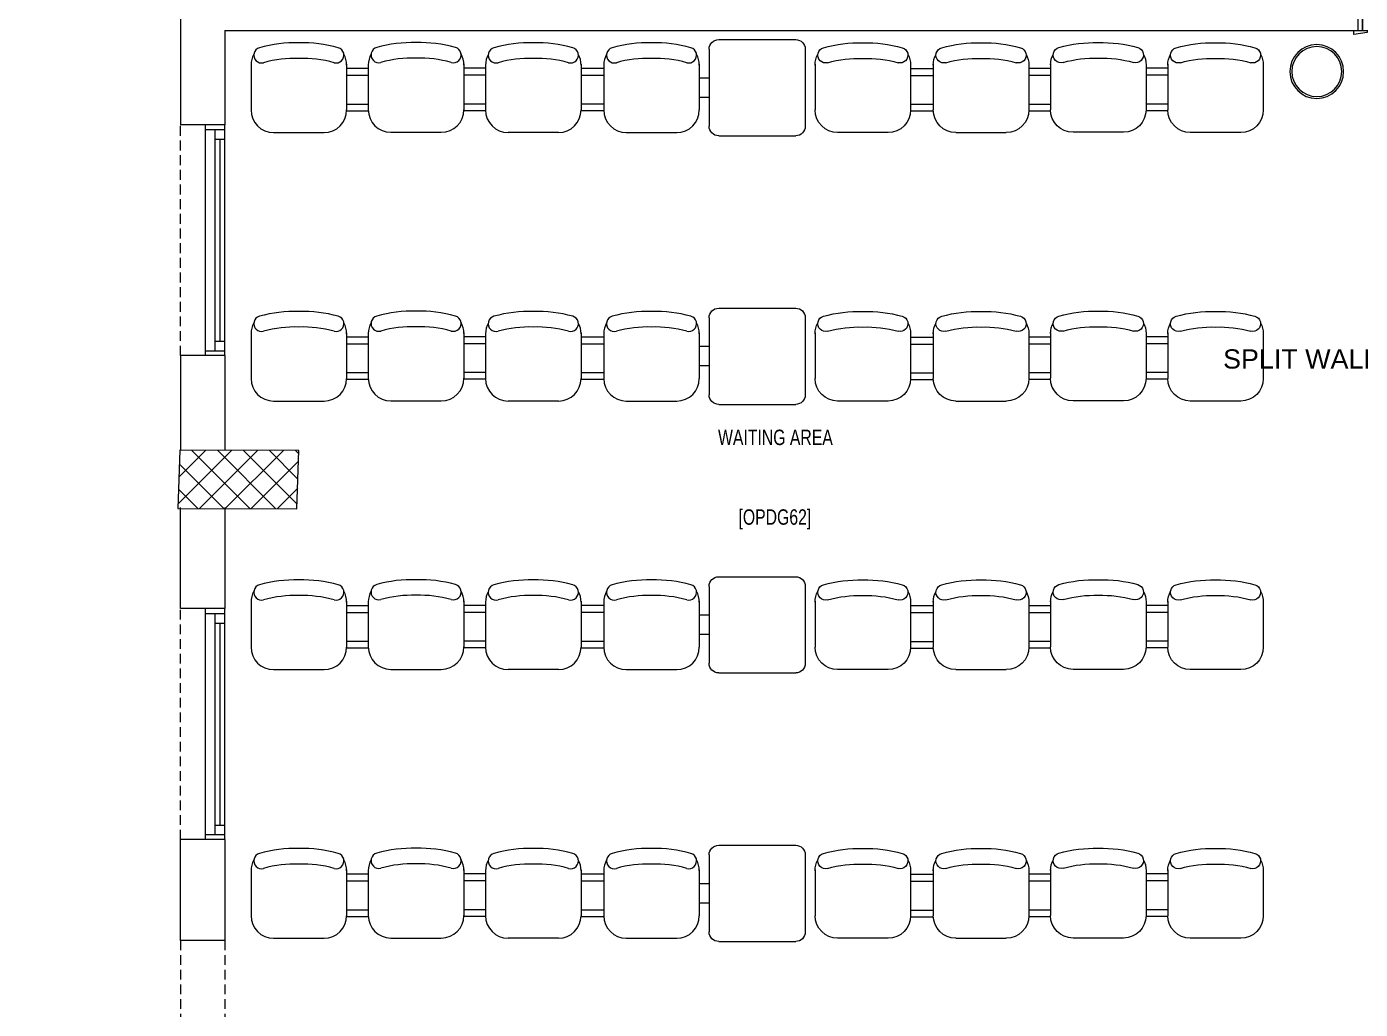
# Model space of a CAD drawing. Header units: millimetres. Extents: x -160614 to 59925, y -157025 to 0.
# Drawn here: x -141929 to -134996, y -104301 to -99192 of the extents above; entities that cross this region are included whole.
import ezdxf
from ezdxf.enums import TextEntityAlignment as Align

# ---------------------------------------------------------------- set-up
doc = ezdxf.new("R2010")
doc.units = ezdxf.units.MM
doc.header["$LTSCALE"] = 8
doc.linetypes.add('HIDDEN', pattern=[9.525, 6.35, -3.175])
doc.layers.get('0').update_dxf_attribs({"color": 9, "lineweight": 5})
for name, color, linetype, lineweight in [('72_EGR_BASE_TEXT', 9, 'Continuous', 5), ('72_EGR_EQP_TAG', 9, 'Continuous', 5), ('Aluminum', 9, 'Continuous', 5), ('C-HYDR-CTCH', 9, 'Continuous', 5), ('Hatch', 9, 'Continuous', 5), ('LOADING', 9, 'Continuous', 5), ('Proj', 9, 'Continuous', 5), ('Structure', 9, 'Continuous', 5), ('Walls', 9, 'Continuous', 5), ('Wooden Joinery', 9, 'Continuous', 5)]:
    doc.layers.add(name, color=color, linetype=linetype, lineweight=lineweight)
doc.layers.add('A-Wall-cmu-patt', color=9, linetype='Continuous')
doc.layers.get('0').off()
doc.layers.get('0').freeze()
doc.styles.add('ARIAL', font='arial.ttf')
doc.styles.get("Standard").update_dxf_attribs({"font": 'ARIALUNI.TTF'})
doc.styles.add('X3G_ENTITY_2587FC', font='swisscl.ttf', dxfattribs={"height": 200})
doc.styles.add('X3G_ENTITY_258862', font='swisscl.ttf', dxfattribs={"height": 200})

# ---------------------------------------------------------------- blocks, each defined once
blk = doc.blocks.new('A$C72370EFE')
at = {"layer": 'Wooden Joinery'}
for p, q in [((-0.01, -0.04), (-0.02, -0.04)), ((-0.01, -0.06), (-0.02, -0.06)), ((-0.01, -0.03), (-0.01, -0.07)), ((0, -0.03), (-0.01, -0.03)), ((0.04, -0.03), (0.05, -0.03)), ((0.05, -0.03), (0.05, -0.07)), ((0.05, -0.04), (0.06, -0.04)), ((0.05, -0.06), (0.06, -0.06)), ((-0.05, -0.07), (-0.05, -0.16)), ((-0.03, -0.07), (-0.03, -0.16)), ((0, -0.07), (-0.01, -0.07)), ((0.04, -0.07), (0.05, -0.07)), ((0.07, -0.07), (0.07, -0.16)), ((0.09, -0.07), (0.09, -0.16)), ((-0.01, -0.17), (-0.02, -0.17)), ((-0.01, -0.19), (-0.02, -0.19)), ((-0.01, -0.17), (-0.01, -0.19)), ((0.05, -0.17), (0.06, -0.17)), ((0.05, -0.17), (0.05, -0.19)), ((0.05, -0.19), (0.06, -0.19))]:
    blk.add_line(p, q, dxfattribs=at)
for centre, radius, start, end in [((-0.02, -0.07), 0.03, 90, 180), ((-0.02, -0.07), 0.01, 90, 180), ((0.06, -0.07), 0.03, 0, 90), ((0.06, -0.07), 0.01, 0, 90), ((-0.02, -0.16), 0.03, 180, 270), ((-0.02, -0.16), 0.01, 180, 270), ((0.06, -0.16), 0.01, 270, 0), ((0.06, -0.16), 0.03, 270, 0)]:
    blk.add_arc(centre, radius, start, end, dxfattribs=at)
blk = doc.blocks.new('A$C5DAD61B4')
at = {"layer": 'Wooden Joinery'}
for points in [[(80, 959.1), (80, 969.1), (10, 979.1), (10, 959.1)], [(940, 959.1), (940, 969.1), (1010, 979.1), (1010, 959.1)], [(70, 859.1), (70, 849.1), (0, 839.1), (0, 859.1)], [(120, 859.1), (120, 0), (80, 0), (80, 859.1)], [(950, 859.1), (950, 849.1), (1020, 839.1), (1020, 859.1)]]:
    blk.add_lwpolyline(points, close=True, dxfattribs=at)
for points in [[(45, 859.1), (45, 959.1), (20, 959.1), (20, 859.1), (45, 859.1)], [(45, 859.1), (80, 859.1), (80, 899.1), (90, 899.1), (90, 959.1), (45, 959.1), (45, 859.1)], [(975, 859.1), (940, 859.1), (940, 899.1), (930, 899.1), (930, 959.1), (975, 959.1), (975, 859.1)], [(975, 859.1), (975, 959.1), (1000, 959.1), (1000, 859.1), (975, 859.1)]]:
    blk.add_lwpolyline(points, dxfattribs=at)
blk.add_arc((80, 859.1), 860, 272.66603, 0, dxfattribs=at)
at = {"layer": 'Wooden Joinery', "xscale": 999.9999999998854, "yscale": 999.9999999998854, "zscale": 999.9999999998854, "rotation": 180}
blk.add_blockref('A$C72370EFE', (120, 0), dxfattribs=at)
blk = doc.blocks.new('A$C47696aed')
at = {"layer": 'Hatch'}
h = blk.add_hatch(dxfattribs=at)
h.set_pattern_fill('ANSI37', color=256, scale=30)
h.paths.add_polyline_path([(50952.7, 21917.9), (50348.7, 21909.7), (50352.6, 21621.3), (50956.6, 21629.5)])
h.paths.add_polyline_path([(43791.9, 21910.1), (43208.4, 21904.7), (43188.5, 21613.3), (43772, 21618.7)])
h.paths.add_polyline_path([(29414.9, 21902.8), (28815.8, 21898.7), (28810.1, 21605.6), (29409.2, 21609.7)])
h.paths.add_polyline_path([(36600.2, 21904.9), (35999, 21897.4), (35990.7, 21611.8), (36591.9, 21619.3)])
h.paths.add_polyline_path([(22195.7, 21912), (21589.3, 21890.2), (21603.8, 21597.6), (22210.2, 21619.5)])
h.paths.add_polyline_path([(15459.1, 21901.7), (14237.2, 21925.6), (14230.7, 21629.5), (15452.7, 21605.5)])
h.paths.add_polyline_path([(15473.2, 14701.6), (14258.2, 14685.8), (14244.7, 14393.4), (15459.7, 14409.1)])
h.paths.add_polyline_path([(15447.1, 7508.4), (14244, 7492.4), (14238.3, 7199.4), (15441.4, 7215.3)])
h.paths.add_polyline_path([(15465.6, 309.7), (14269, 298.3), (14271.8, 3.8), (15468.5, 15.2)])
h.paths.add_polyline_path([(7830.6, 311.8), (7227.1, 308.1), (7237.7, 22.6), (7841.3, 26.3)])
h.paths.add_polyline_path([(7815.2, 7509.8), (7218.4, 7511.4), (7218.2, 7210.2), (7815.1, 7208.6)])
h.paths.add_polyline_path([(7825.1, 14699.4), (7205.8, 14700.6), (7195.2, 14397.6), (7814.5, 14396.4)])
h.paths.add_polyline_path([(7801.7, 21878.7), (7201.1, 21893.2), (7197.5, 21603.6), (7798.1, 21589.1)])
h.paths.add_polyline_path([(602.6, 21876.9), (0, 21899.6), (1.9, 21611.2), (604.5, 21588.5)])
h.paths.add_polyline_path([(610.4, 7498.6), (8.3, 7491.6), (11.7, 7200), (613.7, 7206.9)])
h.paths.add_polyline_path([(627.9, 303.9), (29.5, 302.9), (34.3, 2.3), (632.7, 3.3)])
h.paths.add_polyline_path([(22214.6, 317.2), (21608.9, 304.3), (21614.6, 3.1), (22220.3, 16)])
h.paths.add_polyline_path([(22208.1, 7509.7), (21613.7, 7492.1), (21615.8, 7195.5), (22210.2, 7213.1)])
h.paths.add_polyline_path([(22199.3, 14717.7), (21600.4, 14710), (21604.4, 14409.9), (22203.4, 14417.6)])
h.paths.add_polyline_path([(29399.7, 14702.4), (28797.7, 14707.1), (28802, 14415), (29403.9, 14410.3)])
h.paths.add_polyline_path([(29403.4, 7519.8), (28799.6, 7502.2), (28813, 7202.1), (29413.1, 7223.2)])
h.paths.add_polyline_path([(29419.5, 303.8), (28815.7, 310.4), (28813.3, 24.7), (29417.2, 18.1)])
h.paths.add_polyline_path([(36618, 314.2), (36020.7, 299.7), (36029.7, 0), (36627, 14.6)])
h.paths.add_polyline_path([(36610.7, 7502.6), (36009.5, 7504.5), (36010.6, 7207.3), (36611.9, 7205.4)])
h.paths.add_polyline_path([(36574.3, 14706.4), (35993.4, 14711.1), (36013.1, 14421.3), (36594, 14416.6)])
h.paths.add_polyline_path([(43777.6, 14705.7), (43180, 14719.4), (43182, 14427.5), (43779.6, 14413.8)])
h.paths.add_polyline_path([(43778.6, 7507.1), (43210.2, 7499.5), (43212, 7205.4), (43780.5, 7213)])
h.paths.add_polyline_path([(43815.7, 310), (43210.4, 307.3), (43211.8, 2.8), (43817, 5.4)])
h.paths.add_polyline_path([(50989.9, 309.5), (50401.9, 325.5), (50388.7, 18.3), (50976.7, 2.3)])
h.paths.add_polyline_path([(50974.1, 7508.9), (50370.9, 7510), (50368.9, 7213.4), (50972.2, 7212.3)])
at = {"layer": 'C-HYDR-CTCH', "color": 4, "flags": 128}
blk.add_lwpolyline([(7205.8, 14700.6), (7195.2, 14397.6), (7814.5, 14396.4), (7825.1, 14699.4), (7205.8, 14700.6)], dxfattribs=at)
blk = doc.blocks.new('3 seats beam chair')
at = {"layer": 'LOADING', "ltscale": 20}
for p, q in [((-740534, -1008988.2), (-740317.9, -1008988.2)), ((-740534, -1008988.2), (-740295.5, -1008988.2)), ((-740178.3, -1009367.9), (-740178.3, -1009105.4)), ((-740534, -1009485), (-740295.5, -1009485)), ((-740511, -1009485), (-740511, -1009602.9)), ((-740474.9, -1009485), (-740474.9, -1009602.9)), ((-740325, -1009485), (-740325, -1009602.9)), ((-740290.3, -1009484.9), (-740290.3, -1009602.9)), ((-740534, -1009602.8), (-740295.5, -1009602.8)), ((-740178.3, -1009720), (-740178.3, -1009982.5)), ((-740534, -1010099.7), (-740295.5, -1010099.7)), ((-740534, -1010099.7), (-740317.9, -1010099.7)), ((-740512.3, -1010099.6), (-740512.3, -1010212.3)), ((-740476.2, -1010099.6), (-740476.2, -1010212.3)), ((-740326.3, -1010099.6), (-740326.3, -1010212.3)), ((-740291.5, -1010099.6), (-740291.5, -1010212.4)), ((-740535.3, -1010212.3), (-740319.1, -1010212.3)), ((-740535.3, -1010212.3), (-740296.7, -1010212.3)), ((-740179.5, -1010592), (-740179.5, -1010329.5)), ((-740535.3, -1010709.2), (-740296.7, -1010709.2)), ((-740512.3, -1010821.9), (-740512.3, -1010709.2)), ((-740476.2, -1010821.9), (-740476.2, -1010709.2)), ((-740326.3, -1010821.9), (-740326.3, -1010709.2)), ((-740291.5, -1010821.9), (-740291.5, -1010709.1)), ((-740534, -1010821.8), (-740295.5, -1010821.8)), ((-740534, -1010821.8), (-740317.9, -1010821.8)), ((-740178.3, -1011201.5), (-740178.3, -1010939)), ((-740534, -1011318.7), (-740295.5, -1011318.7))]:
    blk.add_line(p, q, dxfattribs=at)
for centre, radius, start, end in [((-740528.8, -1009105.4), 117.2, 90, 118.96988), ((-740295.5, -1009105.4), 117.2, 0, 90), ((-739957.4, -1009217.1), 687.4, 164.36103, 181.62474), ((-740580.4, -1009042.7), 40.5, 344.36103, 164.36104), ((-739957.4, -1009217.1), 606.4, 164.36103, 181.84194), ((-739957.4, -1009256.1), 687.4, 178.37526, 195.63897), ((-739957.4, -1009256.1), 606.4, 178.15806, 195.63897), ((-740295.5, -1009367.9), 117.2, 270, 0), ((-740580.4, -1009430.5), 40.5, 195.63896, 15.63897), ((-740528.8, -1009367.9), 117.2, 241.03012, 270), ((-740528.8, -1009720), 117.2, 90, 118.96988), ((-740295.5, -1009720), 117.2, 0, 90), ((-739957.4, -1009831.8), 687.4, 164.36103, 181.62474), ((-740580.4, -1009657.4), 40.5, 344.36103, 164.36104), ((-739957.4, -1009831.8), 606.4, 164.36103, 181.84194), ((-739957.4, -1009870.8), 687.4, 178.37526, 195.63897), ((-739957.4, -1009870.8), 606.4, 178.15806, 195.63897), ((-740295.5, -1009982.5), 117.2, 270, 0), ((-740580.4, -1010045.1), 40.5, 195.63896, 15.63897), ((-740528.8, -1009982.5), 117.2, 241.03012, 270), ((-740581.6, -1010266.9), 40.5, 344.36103, 164.36104), ((-740530.1, -1010329.5), 117.2, 90, 118.96988), ((-740296.7, -1010329.5), 117.2, 0, 90), ((-739958.7, -1010441.3), 687.4, 164.36103, 181.62474), ((-739958.7, -1010441.3), 606.4, 164.36103, 181.84194), ((-739958.7, -1010480.3), 687.4, 178.37526, 195.63897), ((-739958.7, -1010480.3), 606.4, 178.15806, 195.63897), ((-740581.6, -1010654.6), 40.5, 195.63896, 15.63897), ((-740296.7, -1010592), 117.2, 270, 0), ((-740530.1, -1010592), 117.2, 241.03012, 270), ((-740580.4, -1010876.4), 40.5, 344.36103, 164.36104), ((-740528.8, -1010939), 117.2, 90, 118.96988), ((-740295.5, -1010939), 117.2, 0, 90), ((-739957.4, -1011050.8), 687.4, 164.36103, 181.62474), ((-739957.4, -1011050.8), 606.4, 164.36103, 181.84194), ((-739957.4, -1011089.8), 687.4, 178.37526, 195.63897), ((-739957.4, -1011089.8), 606.4, 178.15806, 195.63897), ((-740295.5, -1011201.5), 117.2, 270, 0), ((-740580.4, -1011264.1), 40.5, 195.63896, 15.63897), ((-740528.8, -1011201.5), 117.2, 241.03012, 270)]:
    blk.add_arc(centre, radius, start, end, dxfattribs=at)
at = {"layer": 'LOADING', "ltscale": 10}
blk.add_attdef('NMF0003', text='', height=50, dxfattribs=at).set_placement((-740377, -1009031.1), align=Align.TOP_CENTER)
blk = doc.blocks.new('GF21009T-P')
for p, q in [((0.4002, 0.5), (0, 0.5)), ((-0.0499, 0.4501), (-0.0499, 0.0499)), ((0.4501, 0.4501), (0.4501, 0.0499)), ((0.4501, 0.3), (0.5001, 0.3)), ((0.4501, 0.2), (0.5001, 0.2)), ((0.4002, 0), (0, 0))]:
    blk.add_line(p, q)
for centre, start, end in [((0, 0.4501), 90, 180), ((0.4002, 0.4501), 0, 90), ((0, 0.0499), 180, 270), ((0.4002, 0.0499), 270, 0)]:
    blk.add_arc(centre, 0.0499, start, end)
blk = doc.blocks.new('WM00001-P')
at = {"layer": 'LOADING'}
for radius in [0.14, 0.13]:
    blk.add_circle((0, 0), radius, dxfattribs=at)
blk = doc.blocks.new('GF1')
at = {"layer": 'Aluminum', "color": 9, "linetype": 'HIDDEN'}
for p, q in [((-141129.4, -100902.6), (-141129.4, -99702.6)), ((-141129.4, -103417.6), (-141129.4, -102217.6))]:
    blk.add_line(p, q, dxfattribs=at)
at = {"layer": 'Aluminum', "color": 9}
for p, q in [((-140999.4, -100902.6), (-140999.4, -99702.6)), ((-140899.4, -100902.6), (-140899.4, -99702.6)), ((-140999.4, -99727.6), (-140899.4, -99727.6)), ((-140949.4, -100877.6), (-140949.4, -99727.6)), ((-140949.4, -99777.6), (-140899.4, -99777.6)), ((-140924.4, -99777.6), (-140924.4, -100827.6)), ((-140999.4, -100877.6), (-140899.4, -100877.6)), ((-140949.4, -100827.6), (-140899.4, -100827.6)), ((-140999.4, -103417.6), (-140999.4, -102217.6)), ((-140999.4, -102242.6), (-140899.4, -102242.6)), ((-140949.4, -103392.6), (-140949.4, -102242.6)), ((-140899.4, -103417.6), (-140899.4, -102217.6)), ((-140949.4, -102292.6), (-140899.4, -102292.6)), ((-140924.4, -102292.6), (-140924.4, -103342.6)), ((-140949.4, -103342.6), (-140899.4, -103342.6)), ((-140999.4, -103392.6), (-140899.4, -103392.6))]:
    blk.add_line(p, q, dxfattribs=at)
at = {"layer": 'Proj', "color": 9, "linetype": 'HIDDEN'}
for p, q in [((-141129.4, -103942.6), (-141129.4, -105742.6)), ((-140899.4, -103942.6), (-140899.4, -105742.6))]:
    blk.add_line(p, q, dxfattribs=at)
at = {"layer": 'Walls', "color": 9}
for p, q in [((-141129.4, -94492.6), (-141129.4, -99702.6)), ((-135009.4, -99112.6), (-135009.4, -99212.6)), ((-140899.4, -99212.6), (-135009.4, -99212.6)), ((-140899.4, -99212.6), (-140899.4, -99702.6)), ((-140899.4, -99702.6), (-141129.4, -99702.6)), ((-141129.4, -100902.6), (-141129.4, -101392.6)), ((-140899.4, -100902.6), (-141129.4, -100902.6)), ((-140899.4, -100902.6), (-140899.4, -101392.6)), ((-141129.4, -102217.6), (-141129.4, -101692.6)), ((-140899.4, -101692.6), (-140899.4, -102217.6)), ((-140899.4, -102217.6), (-141129.4, -102217.6)), ((-141129.4, -103942.6), (-141129.4, -103417.6)), ((-140899.4, -103417.6), (-141129.4, -103417.6)), ((-140899.4, -103417.6), (-140899.4, -103942.6)), ((-140899.4, -103942.6), (-141129.4, -103942.6, 0))]:
    blk.add_line(p, q, dxfattribs=at)
at = {"layer": 'LOADING', "color": 9, "rotation": 270}
for p in [(870555.9, -839921.1, 0), (870555.9, -841317.2, 0), (870555.9, -842713.3, 0), (870555.9, -844109.5, 0)]:
    blk.add_blockref('3 seats beam chair', p, dxfattribs=at)
at = {"layer": 'LOADING', "color": 9, "extrusion": (1.27212e-09, 3.51192e-12, 1), "xscale": -1000, "yscale": 1000, "zscale": 1000, "rotation": 4.580824759514712e-06}
for p in [(-137931.3, -99759.8, 0), (-137931.3, -101155.9, 0), (-137931.3, -102552, 0), (-137931.3, -103948.1, 0)]:
    blk.add_blockref('GF21009T-P', p, dxfattribs=at)
at = {"layer": 'LOADING', "color": 9, "xscale": -1, "rotation": 90}
for p in [(-1146818.7, -839921.1, 0), (-1146818.7, -841317.2, 0), (-1146818.7, -842713.3, 0), (-1146818.7, -844109.5, 0)]:
    blk.add_blockref('3 seats beam chair', p, dxfattribs=at)
at = {"layer": 'LOADING', "color": 9, "extrusion": (2.24019e-05, -2.25232e-18, -1), "xscale": 1000, "yscale": 1000, "zscale": 1000, "rotation": 180}
blk.add_blockref('WM00001-P', (135222.3, -99425.9, -3), dxfattribs=at)
at = {"layer": 'Structure', "color": 9}
blk.add_blockref('A$C47696aed', (-148338.7, -116094.9, 0), dxfattribs=at)
at = {"layer": 'Wooden Joinery', "color": 9, "xscale": -1}
blk.add_blockref('A$C5DAD61B4', (-134009.4, -100071.7), dxfattribs=at)
at = {"layer": '72_EGR_BASE_TEXT', "color": 9, "char_height": 80, "attachment_point": 2}
for s, insert, style in [('WAITING AREA', (-138036.6, -101287.4), 'X3G_ENTITY_258862'), ('[OPDG62]', (-138039.5, -101701.6, 0), 'X3G_ENTITY_2587FC')]:
    blk.add_mtext(s, dxfattribs=dict(at, insert=insert, style=style))

msp = doc.modelspace()

# ---------------------------------------------------------------- block references
at = {"layer": '72_EGR_EQP_TAG'}
msp.add_blockref('GF1', (0, 0), dxfattribs=at)

# ---------------------------------------------------------------- texts
at = {"layer": 'A-Wall-cmu-patt', "color": 4, "style": 'ARIAL'}
msp.add_text('SPLIT WALL TYPE', height=100, dxfattribs=at).set_placement((-135709.3, -100969.8))

doc.saveas('drawing.dxf')
